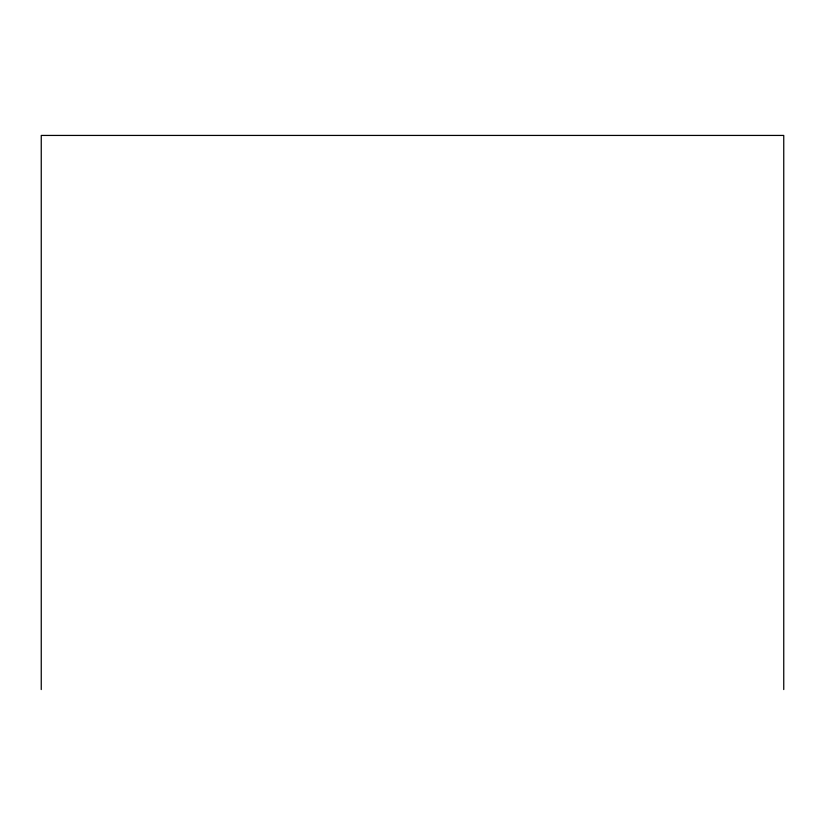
<?xml version="1.0" encoding="UTF-8"?>
<svg xmlns="http://www.w3.org/2000/svg" width="825" height="825" viewBox="0 0 825 825"><rect width="100%" height="100%" fill="white"/><g stroke="black" fill="none" stroke-linecap="round" stroke-linejoin="round"><path stroke-width="1.24" d="M783.75 689.566L783.75 135.434L41.25 135.434L41.25 689.566"/></g></svg>
